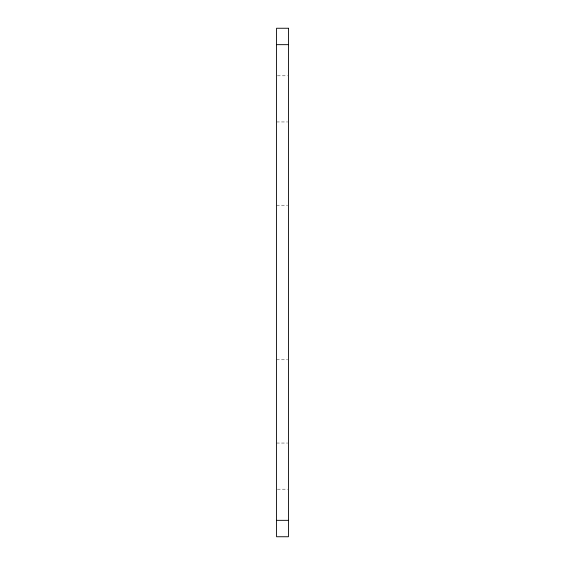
<?xml version="1.0" encoding="UTF-8"?>
<svg xmlns="http://www.w3.org/2000/svg" width="565" height="565" viewBox="0 0 565 565"><rect width="100%" height="100%" fill="white"/><g stroke="black" fill="none" stroke-linecap="round" stroke-linejoin="round"><path stroke-width="0.42" stroke-dasharray="2.83 2.12" d="M277.401 75.816L287.599 75.816M276.553 121.955L287.599 121.955M276.553 205.201L287.599 205.201M276.553 359.799L287.599 359.799M276.553 443.045L287.599 443.045M277.401 489.184L287.599 489.184"/><path stroke-width="0.85" d="M276.553 44.663L288.447 44.663M276.553 520.337L288.447 520.337M288.447 28.25L276.553 28.25L276.553 536.75L288.447 536.75L288.447 28.25"/></g></svg>
